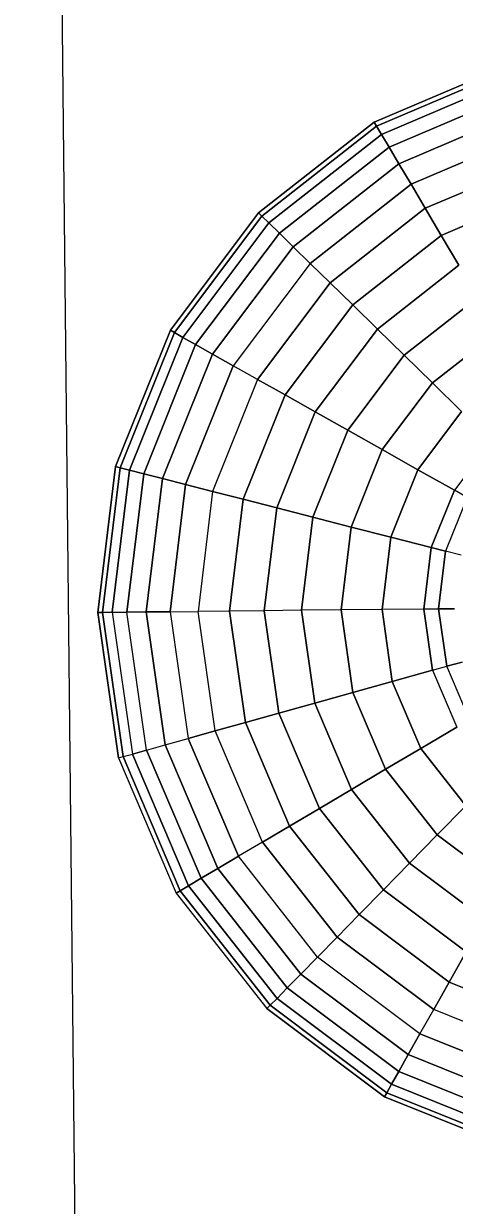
# Model space of a CAD drawing. Header units: inches. Extents: x -827 to 154, y -802 to 207.
# Drawn here: x 62.51 to 66.15, y -165.59 to -155.61 of the extents above; entities that cross this region are included whole.
import ezdxf

# ---------------------------------------------------------------- set-up
doc = ezdxf.new("R2010")
doc.units = ezdxf.units.IN
doc.header["$MEASUREMENT"] = 0
for name, color, linetype, lineweight in [('A-ANNO-DIMS', 211, 'Continuous', 9), ('A-ANNO-DIMS-48', 211, 'Continuous', 9), ('Layer0', 7, 'Continuous', 9), ('welder_skp', 8, 'Continuous', 9)]:
    doc.layers.add(name, color=color, linetype=linetype, lineweight=lineweight)
doc.styles.add('Arial', font='arial.ttf', dxfattribs={"height": 4.5})
doc.dimstyles.new('Linear_-_3_32__Arial', dxfattribs={"dimscale": 12, "dimtxt": 4.591167, "dimasz": 0.5, "dimexe": 0.375, "dimexo": 0.25, "dimgap": 0.25, "dimtad": 1, "dimdec": 5, "dimrnd": 0.03125, "dimzin": 1, "dimdsep": 46, "dimlunit": 4, "dimtxsty": 'Arial', "dimblk1": 'OBLIQUE', "dimblk2": 'OBLIQUE', "dimsah": 1, "dimcen": 0.09, "dimdle": 0.375, "dimazin": 0, "dimtfac": 1, "dimtdec": 4, "dimtix": 1, "dimtmove": 0, "dimatfit": 3, "dimfxl": 1, "dimtvp": 1, "dimtfill": 1, "dimfrac": 2, "dimtolj": 1, "dimtzin": 0, "dimarcsym": 2})

# ---------------------------------------------------------------- blocks, each defined once
blk = doc.blocks.new('welder_skp_4-402718-Level 1')
at = {"layer": 'Layer0'}
blk.add_line((40.4789, 2.375), (40.4789, 21.125), dxfattribs=at)
blk.add_line((40.4789, 2.375), (40.4789, 21.125), dxfattribs=at)
blk = doc.blocks.new('welder_skp_3-V172-Level 1')
at = {"layer": 'Layer0'}
for p, q in [((7.1054, 8.8297), (5.9692, 9.3003)), ((5.9692, 9.3003), (7.1054, 8.8297)), ((5.9794, 9.3381), (7.125, 8.8636)), ((7.125, 8.8636), (5.9794, 9.3381)), ((5.948, 9.221), (7.0643, 8.7586)), ((7.0643, 8.7586), (5.948, 9.221)), ((5.916, 9.1014), (7.0025, 8.6514)), ((7.0025, 8.6514), (5.916, 9.1014)), ((5.8736, 8.9434), (6.9207, 8.5097)), ((6.9207, 8.5097), (5.8736, 8.9434)), ((7.1054, 8.8297), (7.0643, 8.7586)), ((7.0643, 8.7586), (7.1054, 8.8297)), ((7.125, 8.8636), (7.1054, 8.8297)), ((7.1054, 8.8297), (7.125, 8.8636)), ((8.081, 8.081), (7.1054, 8.8297)), ((7.1054, 8.8297), (8.081, 8.081)), ((7.125, 8.8636), (8.1088, 8.1088)), ((8.1088, 8.1088), (7.125, 8.8636)), ((5.8216, 8.7493), (6.8202, 8.3357)), ((6.8202, 8.3357), (5.8216, 8.7493)), ((7.0643, 8.7586), (7.0025, 8.6514)), ((7.0025, 8.6514), (7.0643, 8.7586)), ((7.0643, 8.7586), (8.023, 8.023)), ((8.023, 8.023), (7.0643, 8.7586)), ((7.0025, 8.6514), (6.9207, 8.5097)), ((6.9207, 8.5097), (7.0025, 8.6514)), ((7.0025, 8.6514), (7.9354, 7.9354)), ((7.9354, 7.9354), (7.0025, 8.6514)), ((5.7607, 8.5221), (6.7026, 8.1319)), ((5.7607, 8.5221), (6.7026, 8.1319)), ((6.9207, 8.5097), (6.8202, 8.3357)), ((6.8202, 8.3357), (6.9207, 8.5097)), ((6.9207, 8.5097), (7.8198, 7.8198)), ((7.8198, 7.8198), (6.9207, 8.5097)), ((6.8202, 8.3357), (6.7026, 8.1319)), ((6.8202, 8.3357), (6.7026, 8.1319)), ((6.8202, 8.3357), (7.6777, 7.6777)), ((6.8202, 8.3357), (7.6777, 7.6777)), ((6.5696, 7.9016), (5.6919, 8.2651)), ((5.6919, 8.2651), (6.5696, 7.9016)), ((6.5696, 7.9016), (6.7026, 8.1319)), ((6.7026, 8.1319), (6.5696, 7.9016)), ((7.5113, 7.5113), (6.7026, 8.1319)), ((6.7026, 8.1319), (7.5113, 7.5113)), ((8.081, 8.081), (8.023, 8.023)), ((8.023, 8.023), (8.081, 8.081)), ((8.1088, 8.1088), (8.081, 8.081)), ((8.081, 8.081), (8.1088, 8.1088)), ((8.8297, 7.1054), (8.081, 8.081)), ((8.081, 8.081), (8.8297, 7.1054)), ((8.8636, 7.125), (8.1088, 8.1088)), ((8.8636, 7.125), (8.1088, 8.1088)), ((8.023, 8.023), (7.9354, 7.9354)), ((7.9354, 7.9354), (8.023, 8.023)), ((8.023, 8.023), (8.7586, 7.0643)), ((8.7586, 7.0643), (8.023, 8.023)), ((6.4231, 7.648), (6.5696, 7.9016)), ((6.5696, 7.9016), (6.4231, 7.648)), ((7.3232, 7.3232), (6.5696, 7.9016)), ((6.5696, 7.9016), (7.3232, 7.3232)), ((7.9354, 7.9354), (7.8198, 7.8198)), ((7.8198, 7.8198), (7.9354, 7.9354)), ((7.9354, 7.9354), (8.6514, 7.0025)), ((8.6514, 7.0025), (7.9354, 7.9354)), ((7.8198, 7.8198), (7.6777, 7.6777)), ((7.6777, 7.6777), (7.8198, 7.8198)), ((7.8198, 7.8198), (8.5097, 6.9207)), ((8.5097, 6.9207), (7.8198, 7.8198)), ((7.1162, 7.1162), (6.4231, 7.648)), ((6.4231, 7.648), (7.1162, 7.1162)), ((7.5113, 7.5113), (7.6777, 7.6777)), ((7.6777, 7.6777), (7.5113, 7.5113)), ((7.6777, 7.6777), (8.3357, 6.8202)), ((7.6777, 7.6777), (8.3357, 6.8202)), ((7.3232, 7.3232), (7.5113, 7.5113)), ((7.5113, 7.5113), (7.3232, 7.3232)), ((8.1319, 6.7026), (7.5113, 7.5113)), ((7.5113, 7.5113), (8.1319, 6.7026)), ((6.8933, 6.8933), (6.2656, 7.375)), ((6.2656, 7.375), (6.8933, 6.8933)), ((7.1162, 7.1162), (7.3232, 7.3232)), ((7.3232, 7.3232), (7.1162, 7.1162)), ((7.9016, 6.5696), (7.3232, 7.3232)), ((7.3232, 7.3232), (7.9016, 6.5696)), ((6.658, 6.658), (6.0991, 7.0868)), ((6.0991, 7.0868), (6.658, 6.658)), ((6.8933, 6.8933), (7.1162, 7.1162)), ((7.1162, 7.1162), (6.8933, 6.8933)), ((7.648, 6.4231), (7.1162, 7.1162)), ((7.1162, 7.1162), (7.648, 6.4231)), ((8.8297, 7.1054), (8.7586, 7.0643)), ((8.7586, 7.0643), (8.8297, 7.1054)), ((8.8636, 7.125), (8.8297, 7.1054)), ((8.8297, 7.1054), (8.8636, 7.125)), ((9.3003, 5.9692), (8.8297, 7.1054)), ((8.8297, 7.1054), (9.3003, 5.9692)), ((9.3381, 5.9794), (8.8636, 7.125)), ((9.3381, 5.9794), (8.8636, 7.125)), ((8.6514, 7.0025), (8.5097, 6.9207)), ((8.5097, 6.9207), (8.6514, 7.0025)), ((8.7586, 7.0643), (8.6514, 7.0025)), ((8.6514, 7.0025), (8.7586, 7.0643)), ((8.6514, 7.0025), (9.1014, 5.916)), ((9.1014, 5.916), (8.6514, 7.0025)), ((8.7586, 7.0643), (9.221, 5.948)), ((9.221, 5.948), (8.7586, 7.0643)), ((6.658, 6.658), (6.8933, 6.8933)), ((6.8933, 6.8933), (6.658, 6.658)), ((7.375, 6.2656), (6.8933, 6.8933)), ((6.8933, 6.8933), (7.375, 6.2656)), ((8.5097, 6.9207), (8.3357, 6.8202)), ((8.3357, 6.8202), (8.5097, 6.9207)), ((8.5097, 6.9207), (8.9434, 5.8736)), ((8.9434, 5.8736), (8.5097, 6.9207)), ((8.1319, 6.7026), (8.3357, 6.8202)), ((8.1319, 6.7026), (8.3357, 6.8202)), ((8.3357, 6.8202), (8.7493, 5.8216)), ((8.7493, 5.8216), (8.3357, 6.8202)), ((7.9016, 6.5696), (8.1319, 6.7026)), ((8.1319, 6.7026), (7.9016, 6.5696)), ((8.1319, 6.7026), (8.5221, 5.7607)), ((8.1319, 6.7026), (8.5221, 5.7607)), ((6.4137, 6.4137), (6.658, 6.658)), ((6.658, 6.658), (6.4137, 6.4137)), ((7.0868, 6.0991), (6.658, 6.658)), ((6.658, 6.658), (7.0868, 6.0991)), ((7.648, 6.4231), (7.9016, 6.5696)), ((7.9016, 6.5696), (7.648, 6.4231)), ((8.2651, 5.6919), (7.9016, 6.5696)), ((7.9016, 6.5696), (8.2651, 5.6919)), ((6.7876, 5.9264), (6.4137, 6.4137)), ((6.4137, 6.4137), (6.7876, 5.9264)), ((7.375, 6.2656), (7.648, 6.4231)), ((7.648, 6.4231), (7.375, 6.2656)), ((7.9823, 5.6161), (7.648, 6.4231)), ((7.648, 6.4231), (7.9823, 5.6161)), ((7.0868, 6.0991), (7.375, 6.2656)), ((7.375, 6.2656), (7.0868, 6.0991)), ((7.6778, 5.5345), (7.375, 6.2656)), ((7.375, 6.2656), (7.6778, 5.5345)), ((6.7876, 5.9264), (7.0868, 6.0991)), ((7.0868, 6.0991), (6.7876, 5.9264)), ((7.3564, 5.4484), (7.0868, 6.0991)), ((7.0868, 6.0991), (7.3564, 5.4484)), ((6.4821, 5.75), (6.7876, 5.9264)), ((6.7876, 5.9264), (6.4821, 5.75)), ((7.0227, 5.359), (6.7876, 5.9264)), ((6.7876, 5.9264), (7.0227, 5.359)), ((9.1014, 5.916), (8.9434, 5.8736)), ((9.1014, 5.916), (8.9434, 5.8736)), ((9.221, 5.948), (9.1014, 5.916)), ((9.1014, 5.916), (9.221, 5.948)), ((9.1014, 5.916), (9.2549, 4.75)), ((9.1014, 5.916), (9.2549, 4.75)), ((9.3003, 5.9692), (9.221, 5.948)), ((9.3003, 5.9692), (9.221, 5.948)), ((9.3787, 4.75), (9.221, 5.948)), ((9.3787, 4.75), (9.221, 5.948)), ((9.3381, 5.9794), (9.3003, 5.9692)), ((9.3381, 5.9794), (9.3003, 5.9692)), ((9.3003, 5.9692), (9.4608, 4.75)), ((9.4608, 4.75), (9.3003, 5.9692)), ((9.5, 4.75), (9.3381, 5.9794)), ((9.3381, 5.9794), (9.5, 4.75)), ((8.7493, 5.8216), (8.5221, 5.7607)), ((8.5221, 5.7607), (8.7493, 5.8216)), ((8.9434, 5.8736), (8.7493, 5.8216)), ((8.9434, 5.8736), (8.7493, 5.8216)), ((8.8904, 4.75), (8.7493, 5.8216)), ((8.8904, 4.75), (8.7493, 5.8216)), ((9.0913, 4.75), (8.9434, 5.8736)), ((8.9434, 5.8736), (9.0913, 4.75)), ((6.3742, 5.6877), (6.5616, 5.2354)), ((6.3742, 5.6877), (6.5616, 5.2354)), ((6.6819, 5.2676), (6.4821, 5.75)), ((6.6819, 5.2676), (6.4821, 5.75)), ((7.9823, 5.6161), (8.2651, 5.6919)), ((8.2651, 5.6919), (7.9823, 5.6161)), ((8.2651, 5.6919), (8.5221, 5.7607)), ((8.5221, 5.7607), (8.2651, 5.6919)), ((8.3891, 4.75), (8.2651, 5.6919)), ((8.2651, 5.6919), (8.3891, 4.75)), ((8.5221, 5.7607), (8.6551, 4.75)), ((8.5221, 5.7607), (8.6551, 4.75)), ((7.6778, 5.5345), (7.9823, 5.6161)), ((7.9823, 5.6161), (7.6778, 5.5345)), ((8.0963, 4.75), (7.9823, 5.6161)), ((7.9823, 5.6161), (8.0963, 4.75)), ((7.3564, 5.4484), (7.6778, 5.5345)), ((7.6778, 5.5345), (7.3564, 5.4484)), ((7.7811, 4.75), (7.6778, 5.5345)), ((7.6778, 5.5345), (7.7811, 4.75)), ((7.0227, 5.359), (7.3564, 5.4484)), ((7.3564, 5.4484), (7.0227, 5.359)), ((7.4483, 4.75), (7.3564, 5.4484)), ((7.3564, 5.4484), (7.4483, 4.75)), ((6.6819, 5.2676), (7.0227, 5.359)), ((7.0227, 5.359), (6.6819, 5.2676)), ((7.1029, 4.75), (7.0227, 5.359)), ((7.0227, 5.359), (7.1029, 4.75)), ((6.4312, 5.2005), (6.5616, 5.2354)), ((6.5616, 5.2354), (6.4312, 5.2005)), ((6.6819, 5.2676), (6.5616, 5.2354)), ((6.6819, 5.2676), (6.5616, 5.2354)), ((6.6255, 4.75), (6.5616, 5.2354)), ((6.5616, 5.2354), (6.6255, 4.75)), ((6.75, 4.75), (6.6819, 5.2676)), ((6.6819, 5.2676), (6.75, 4.75)), ((6.4905, 4.75), (6.6255, 4.75)), ((6.6255, 4.75), (6.4905, 4.75)), ((6.5616, 4.2646), (6.6255, 4.75)), ((6.6255, 4.75), (6.5616, 4.2646)), ((6.6255, 4.75), (6.75, 4.75)), ((6.75, 4.75), (6.6255, 4.75)), ((6.6819, 4.2324), (6.75, 4.75)), ((6.75, 4.75), (6.6819, 4.2324)), ((6.75, 4.75), (7.1029, 4.75)), ((6.75, 4.75), (7.1029, 4.75)), ((7.1029, 4.75), (7.0227, 4.141)), ((7.0227, 4.141), (7.1029, 4.75)), ((7.1029, 4.75), (7.4483, 4.75)), ((7.1029, 4.75), (7.4483, 4.75)), ((7.4483, 4.75), (7.3564, 4.0516)), ((7.3564, 4.0516), (7.4483, 4.75)), ((7.4483, 4.75), (7.7811, 4.75)), ((7.4483, 4.75), (7.7811, 4.75)), ((7.7811, 4.75), (7.6778, 3.9655)), ((7.6778, 3.9655), (7.7811, 4.75)), ((7.7811, 4.75), (8.0963, 4.75)), ((7.7811, 4.75), (8.0963, 4.75)), ((8.0963, 4.75), (7.9823, 3.8839)), ((7.9823, 3.8839), (8.0963, 4.75)), ((8.0963, 4.75), (8.3891, 4.75)), ((8.0963, 4.75), (8.3891, 4.75)), ((8.3891, 4.75), (8.2651, 3.8081)), ((8.2651, 3.8081), (8.3891, 4.75)), ((8.3891, 4.75), (8.6551, 4.75)), ((8.3891, 4.75), (8.6551, 4.75)), ((8.5221, 3.7393), (8.6551, 4.75)), ((8.5221, 3.7393), (8.6551, 4.75)), ((8.8904, 4.75), (8.6551, 4.75)), ((8.8904, 4.75), (8.6551, 4.75)), ((8.7493, 3.6784), (8.8904, 4.75)), ((8.8904, 4.75), (8.7493, 3.6784)), ((8.8904, 4.75), (9.0913, 4.75)), ((9.0913, 4.75), (8.8904, 4.75)), ((8.9434, 3.6264), (9.0913, 4.75)), ((9.0913, 4.75), (8.9434, 3.6264)), ((9.0913, 4.75), (9.2549, 4.75)), ((9.2549, 4.75), (9.0913, 4.75)), ((9.1014, 3.584), (9.2549, 4.75)), ((9.2549, 4.75), (9.1014, 3.584)), ((9.221, 3.552), (9.3787, 4.75)), ((9.3787, 4.75), (9.221, 3.552)), ((9.3787, 4.75), (9.2549, 4.75)), ((9.3787, 4.75), (9.2549, 4.75)), ((9.4608, 4.75), (9.3003, 3.5308)), ((9.3003, 3.5308), (9.4608, 4.75)), ((9.3381, 3.5206), (9.5, 4.75)), ((9.5, 4.75), (9.3381, 3.5206)), ((9.3787, 4.75), (9.4608, 4.75)), ((9.4608, 4.75), (9.3787, 4.75)), ((9.4608, 4.75), (9.5, 4.75)), ((9.5, 4.75), (9.4608, 4.75)), ((6.4312, 4.2995), (6.5616, 4.2646)), ((6.4312, 4.2995), (6.5616, 4.2646)), ((6.3742, 3.8123), (6.5616, 4.2646)), ((6.3742, 3.8123), (6.5616, 4.2646)), ((6.4821, 3.75), (6.6819, 4.2324)), ((6.6819, 4.2324), (6.4821, 3.75)), ((6.5616, 4.2646), (6.6819, 4.2324)), ((6.6819, 4.2324), (6.5616, 4.2646)), ((7.0227, 4.141), (6.6819, 4.2324)), ((6.6819, 4.2324), (7.0227, 4.141)), ((7.0227, 4.141), (6.7876, 3.5736)), ((6.7876, 3.5736), (7.0227, 4.141)), ((7.3564, 4.0516), (7.0227, 4.141)), ((7.0227, 4.141), (7.3564, 4.0516)), ((7.3564, 4.0516), (7.0868, 3.4009)), ((7.0868, 3.4009), (7.3564, 4.0516)), ((7.6778, 3.9655), (7.3564, 4.0516)), ((7.3564, 4.0516), (7.6778, 3.9655)), ((7.6778, 3.9655), (7.375, 3.2344)), ((7.375, 3.2344), (7.6778, 3.9655)), ((7.9823, 3.8839), (7.6778, 3.9655)), ((7.6778, 3.9655), (7.9823, 3.8839)), ((6.3742, 3.8123), (6.4821, 3.75)), ((6.3742, 3.8123), (6.4821, 3.75)), ((7.9823, 3.8839), (7.648, 3.0769)), ((7.648, 3.0769), (7.9823, 3.8839)), ((8.2651, 3.8081), (7.9016, 2.9304)), ((7.9016, 2.9304), (8.2651, 3.8081)), ((8.2651, 3.8081), (7.9823, 3.8839)), ((7.9823, 3.8839), (8.2651, 3.8081)), ((8.5221, 3.7393), (8.2651, 3.8081)), ((8.2651, 3.8081), (8.5221, 3.7393)), ((6.1642, 3.3358), (6.4821, 3.75)), ((6.1642, 3.3358), (6.4821, 3.75)), ((6.7876, 3.5736), (6.4821, 3.75)), ((6.4821, 3.75), (6.7876, 3.5736)), ((8.1319, 2.7974), (8.5221, 3.7393)), ((8.1319, 2.7974), (8.5221, 3.7393)), ((8.5221, 3.7393), (8.7493, 3.6784)), ((8.7493, 3.6784), (8.5221, 3.7393)), ((8.3357, 2.6798), (8.7493, 3.6784)), ((8.7493, 3.6784), (8.3357, 2.6798)), ((8.5097, 2.5793), (8.9434, 3.6264)), ((8.9434, 3.6264), (8.5097, 2.5793)), ((8.7493, 3.6784), (8.9434, 3.6264)), ((8.9434, 3.6264), (8.7493, 3.6784)), ((8.9434, 3.6264), (9.1014, 3.584)), ((9.1014, 3.584), (8.9434, 3.6264)), ((6.7876, 3.5736), (6.4137, 3.0863)), ((6.4137, 3.0863), (6.7876, 3.5736)), ((7.0868, 3.4009), (6.7876, 3.5736)), ((6.7876, 3.5736), (7.0868, 3.4009)), ((8.6514, 2.4975), (9.1014, 3.584)), ((9.1014, 3.584), (8.6514, 2.4975)), ((8.7586, 2.4357), (9.221, 3.552)), ((9.221, 3.552), (8.7586, 2.4357)), ((9.3003, 3.5308), (8.8297, 2.3946)), ((8.8297, 2.3946), (9.3003, 3.5308)), ((8.8636, 2.375), (9.3381, 3.5206)), ((9.3381, 3.5206), (8.8636, 2.375)), ((9.1014, 3.584), (9.221, 3.552)), ((9.221, 3.552), (9.1014, 3.584)), ((9.221, 3.552), (9.3003, 3.5308)), ((9.3003, 3.5308), (9.221, 3.552)), ((9.3003, 3.5308), (9.3381, 3.5206)), ((9.3381, 3.5206), (9.3003, 3.5308)), ((7.0868, 3.4009), (6.658, 2.842)), ((6.658, 2.842), (7.0868, 3.4009)), ((7.375, 3.2344), (7.0868, 3.4009)), ((7.0868, 3.4009), (7.375, 3.2344)), ((7.375, 3.2344), (6.8933, 2.6067)), ((6.8933, 2.6067), (7.375, 3.2344)), ((7.648, 3.0769), (7.375, 3.2344)), ((7.375, 3.2344), (7.648, 3.0769)), ((6.658, 2.842), (6.4137, 3.0863)), ((6.4137, 3.0863), (6.658, 2.842)), ((7.648, 3.0769), (7.1162, 2.3838)), ((7.1162, 2.3838), (7.648, 3.0769)), ((7.9016, 2.9304), (7.648, 3.0769)), ((7.648, 3.0769), (7.9016, 2.9304)), ((7.9016, 2.9304), (7.3232, 2.1768)), ((7.3232, 2.1768), (7.9016, 2.9304)), ((8.1319, 2.7974), (7.9016, 2.9304)), ((7.9016, 2.9304), (8.1319, 2.7974)), ((6.658, 2.842), (6.0991, 2.4132)), ((6.0991, 2.4132), (6.658, 2.842)), ((6.8933, 2.6067), (6.658, 2.842)), ((6.658, 2.842), (6.8933, 2.6067)), ((8.1319, 2.7974), (7.5113, 1.9887)), ((7.5113, 1.9887), (8.1319, 2.7974)), ((8.1319, 2.7974), (8.3357, 2.6798)), ((8.1319, 2.7974), (8.3357, 2.6798)), ((6.8933, 2.6067), (6.2656, 2.125)), ((6.2656, 2.125), (6.8933, 2.6067)), ((7.1162, 2.3838), (6.8933, 2.6067)), ((6.8933, 2.6067), (7.1162, 2.3838)), ((7.6777, 1.8223), (8.3357, 2.6798)), ((7.6777, 1.8223), (8.3357, 2.6798)), ((8.3357, 2.6798), (8.5097, 2.5793)), ((8.5097, 2.5793), (8.3357, 2.6798)), ((7.8198, 1.6802), (8.5097, 2.5793)), ((8.5097, 2.5793), (7.8198, 1.6802)), ((7.9354, 1.5646), (8.6514, 2.4975)), ((8.6514, 2.4975), (7.9354, 1.5646)), ((8.5097, 2.5793), (8.6514, 2.4975)), ((8.6514, 2.4975), (8.5097, 2.5793)), ((8.6514, 2.4975), (8.7586, 2.4357)), ((8.7586, 2.4357), (8.6514, 2.4975)), ((8.023, 1.477), (8.7586, 2.4357)), ((8.7586, 2.4357), (8.023, 1.477)), ((8.8297, 2.3946), (8.081, 1.419)), ((8.081, 1.419), (8.8297, 2.3946)), ((8.7586, 2.4357), (8.8297, 2.3946)), ((8.8297, 2.3946), (8.7586, 2.4357)), ((8.8297, 2.3946), (8.8636, 2.375)), ((8.8636, 2.375), (8.8297, 2.3946)), ((7.1162, 2.3838), (6.4231, 1.852)), ((6.4231, 1.852), (7.1162, 2.3838)), ((7.3232, 2.1768), (7.1162, 2.3838)), ((7.1162, 2.3838), (7.3232, 2.1768)), ((8.1088, 1.3912), (8.8636, 2.375)), ((8.8636, 2.375), (8.1088, 1.3912)), ((7.3232, 2.1768), (6.5696, 1.5984)), ((6.5696, 1.5984), (7.3232, 2.1768)), ((7.5113, 1.9887), (7.3232, 2.1768)), ((7.3232, 2.1768), (7.5113, 1.9887)), ((7.5113, 1.9887), (6.7026, 1.3681)), ((6.7026, 1.3681), (7.5113, 1.9887)), ((7.6777, 1.8223), (7.5113, 1.9887)), ((7.5113, 1.9887), (7.6777, 1.8223)), ((6.5696, 1.5984), (6.4231, 1.852)), ((6.4231, 1.852), (6.5696, 1.5984)), ((7.6777, 1.8223), (6.8202, 1.1643)), ((6.8202, 1.1643), (7.6777, 1.8223)), ((7.6777, 1.8223), (7.8198, 1.6802)), ((7.6777, 1.8223), (7.8198, 1.6802)), ((6.5696, 1.5984), (5.6919, 1.2349)), ((5.6919, 1.2349), (6.5696, 1.5984)), ((6.7026, 1.3681), (6.5696, 1.5984)), ((6.5696, 1.5984), (6.7026, 1.3681)), ((7.8198, 1.6802), (6.9207, 0.9903)), ((6.9207, 0.9903), (7.8198, 1.6802)), ((7.8198, 1.6802), (7.9354, 1.5646)), ((7.8198, 1.6802), (7.9354, 1.5646)), ((7.9354, 1.5646), (7.0025, 0.8486)), ((7.0025, 0.8486), (7.9354, 1.5646)), ((7.9354, 1.5646), (8.023, 1.477)), ((7.9354, 1.5646), (8.023, 1.477)), ((8.023, 1.477), (7.0643, 0.7414)), ((7.0643, 0.7414), (8.023, 1.477)), ((7.1054, 0.6703), (8.081, 1.419)), ((8.081, 1.419), (7.1054, 0.6703)), ((8.023, 1.477), (8.081, 1.419)), ((8.023, 1.477), (8.081, 1.419)), ((8.081, 1.419), (8.1088, 1.3912)), ((8.081, 1.419), (8.1088, 1.3912)), ((6.7026, 1.3681), (5.7607, 0.9779)), ((5.7607, 0.9779), (6.7026, 1.3681)), ((6.8202, 1.1643), (6.7026, 1.3681)), ((6.7026, 1.3681), (6.8202, 1.1643)), ((8.1088, 1.3912), (7.125, 0.6364)), ((7.125, 0.6364), (8.1088, 1.3912)), ((6.8202, 1.1643), (5.8216, 0.7507)), ((5.8216, 0.7507), (6.8202, 1.1643)), ((6.9207, 0.9903), (6.8202, 1.1643)), ((6.8202, 1.1643), (6.9207, 0.9903)), ((6.9207, 0.9903), (5.8736, 0.5566)), ((5.8736, 0.5566), (6.9207, 0.9903)), ((7.0025, 0.8486), (6.9207, 0.9903)), ((6.9207, 0.9903), (7.0025, 0.8486)), ((7.0025, 0.8486), (5.916, 0.3986)), ((5.916, 0.3986), (7.0025, 0.8486)), ((7.0643, 0.7414), (7.0025, 0.8486)), ((7.0025, 0.8486), (7.0643, 0.7414)), ((7.0643, 0.7414), (5.948, 0.279)), ((5.948, 0.279), (7.0643, 0.7414)), ((7.1054, 0.6703), (7.0643, 0.7414)), ((7.0643, 0.7414), (7.1054, 0.6703)), ((5.9692, 0.1997), (7.1054, 0.6703)), ((7.1054, 0.6703), (5.9692, 0.1997)), ((7.125, 0.6364), (5.9794, 0.1619)), ((5.9794, 0.1619), (7.125, 0.6364)), ((7.125, 0.6364), (7.1054, 0.6703)), ((7.1054, 0.6703), (7.125, 0.6364))]:
    blk.add_line(p, q, dxfattribs=at)
blk = doc.blocks.new('welder_skp_2-V173-Level 1')
for name, p in [('welder_skp_4-402718-Level 1', (0, 0)), ('welder_skp_3-V172-Level 1', (30.7289, 7))]:
    blk.add_blockref(name, p)
blk = doc.blocks.new('welder_skp_1-V174-Level 1')
blk.add_blockref('welder_skp_2-V173-Level 1', (0, -1.75))
blk = doc.blocks.new('welder_skp-V175-Level 1')
blk.add_blockref('welder_skp_1-V174-Level 1', (0, 0))
blk = doc.blocks.new('DIMBLOCK3-Level 1')
at = {"layer": 'A-ANNO-DIMS-48'}
for p, q in [((149.1653, 128.0236), (149.1653, -235.9764)), ((46.1044, 123.5236), (153.6653, 123.5236)), ((149.1653, 123.5236), (46.1044, 123.5236)), ((46.1044, -231.4764), (153.6653, -231.4764)), ((149.1653, -231.4764), (46.1044, -231.4764))]:
    blk.add_line(p, q, dxfattribs=at)
at = {"layer": 'A-ANNO-DIMS-48', "lineweight": 50}
for p, q in [((149.1653, 123.5236), (146.1653, 126.5236)), ((149.1653, 123.5236), (152.1653, 120.5236)), ((149.1653, -231.4764), (146.1653, -228.4764)), ((149.1653, -231.4764), (152.1653, -234.4764))]:
    blk.add_line(p, q, dxfattribs=at)
at = {"layer": 'A-ANNO-DIMS-48', "color": 0, "insert": (140.3232, -63.7238), "char_height": 4.5, "width": 23.393763, "attachment_point": 1, "rotation": 90, "line_spacing_factor": 0.941778, "style": 'Arial', "bg_fill": 3, "box_fill_scale": 1.25, "bg_fill_color": 256, "bg_fill_true_color": 13158600, "bg_fill_transparency": 0}
blk.add_mtext('29\' - 7"', dxfattribs=at)
blk = doc.blocks.new('_Oblique')
at = {"color": 0, "linetype": 'ByBlock', "lineweight": -2}
blk.add_line((-0.5, -0.5), (0.5, 0.5), dxfattribs=at)

msp = doc.modelspace()

# ---------------------------------------------------------------- block references
at = {"layer": 'welder_skp', "color": 7, "rotation": 180.601656556961}
msp.add_blockref('welder_skp-V175-Level 1', (103.260012, -150.161225), dxfattribs=at)

# ---------------------------------------------------------------- next in the draw order: dimensions: what is measured, and where the dimension line sits
at = {"layer": 'A-ANNO-DIMS'}
dim = msp.add_linear_dim(base=(149.16527, -231.476424), p1=(43.104386, 123.523576), p2=(43.104386, -231.476424), angle=90, dimstyle='Linear_-_3_32__Arial', override={"dimpost": '<>', "dimfxl": 355}, dxfattribs=at)
dim.commit()
dim.dimension.update_dxf_attribs({"geometry": 'DIMBLOCK3-Level 1', "text_midpoint": (143.867692, -53.976424)})

doc.saveas('drawing.dxf')
